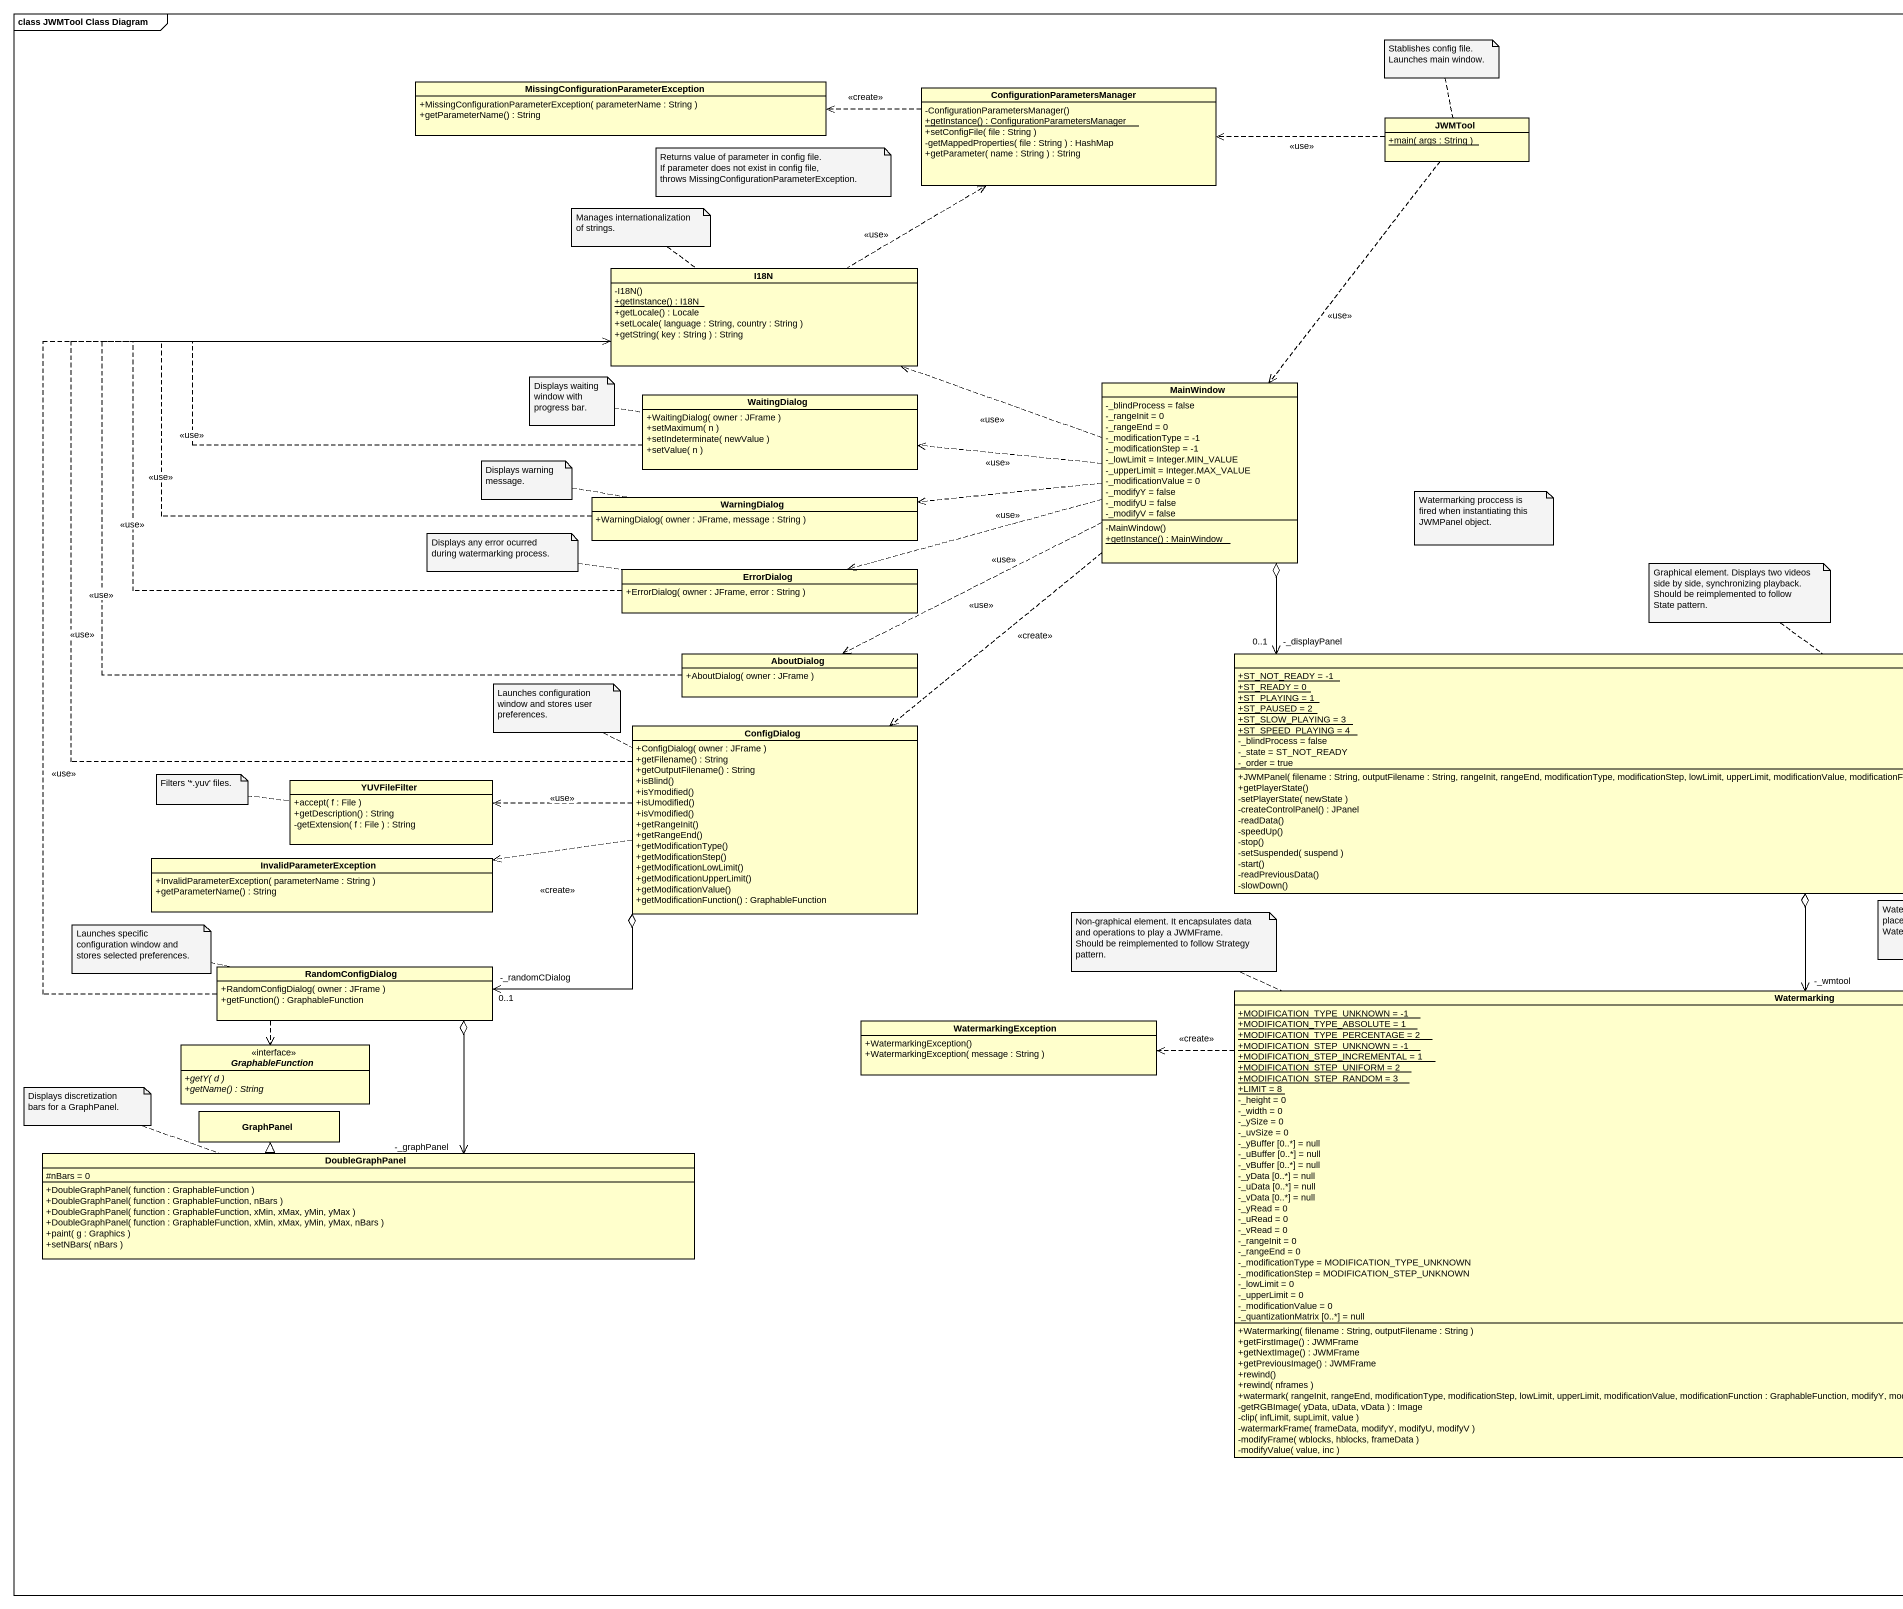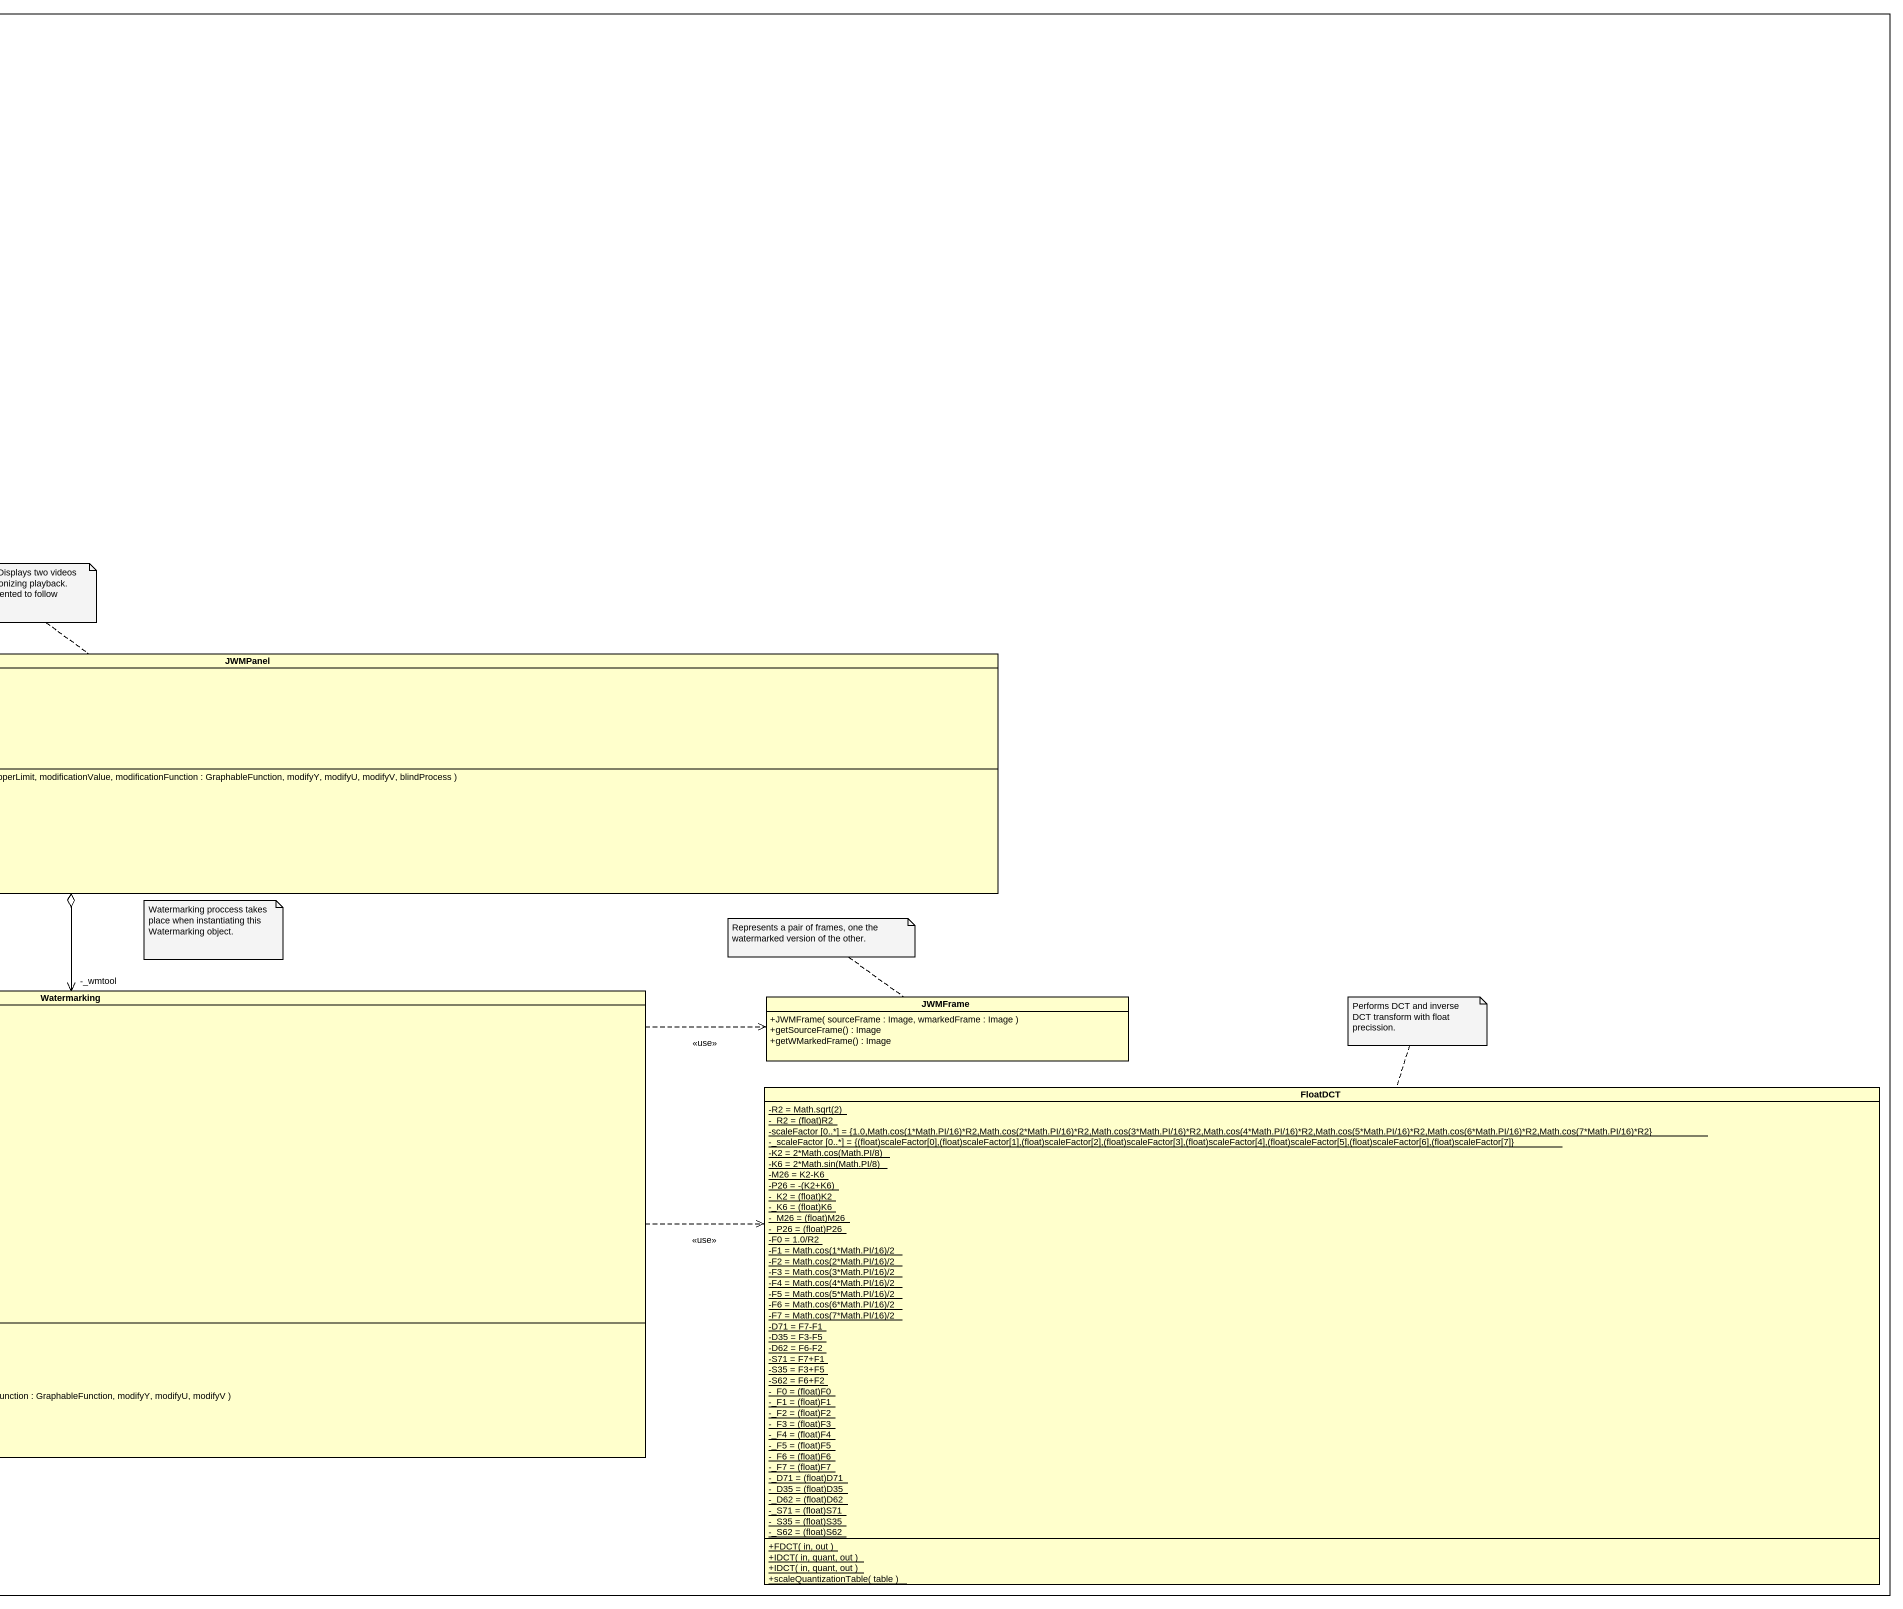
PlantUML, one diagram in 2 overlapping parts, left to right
@startuml
mainframe class JWMTool Class Diagram
hide circle
hide empty members
skinparam classAttributeIconSize 0
class "MissingConfigurationParameterException" as MissingConfigurationParamete {
  +MissingConfigurationParameterException( parameterName : String )
  +getParameterName() : String
}
class "ConfigurationParametersManager" as ConfigurationParametersManag {
  -ConfigurationParametersManager()
  {static} +getInstance() : ConfigurationParametersManager
  +setConfigFile( file : String )
  -getMappedProperties( file : String ) : HashMap
  +getParameter( name : String ) : String
}
class JWMTool {
  {static} +main( args : String )
}
class I18N {
  -I18N()
  {static} +getInstance() : I18N
  +getLocale() : Locale
  +setLocale( language : String, country : String )
  +getString( key : String ) : String
}
class WaitingDialog {
  +WaitingDialog( owner : JFrame )
  +setMaximum( n )
  +setIndeterminate( newValue )
  +setValue( n )
}
class MainWindow {
  -_blindProcess = false
  -_rangeInit = 0
  -_rangeEnd = 0
  -_modificationType = -1
  -_modificationStep = -1
  -_lowLimit = Integer.MIN_VALUE
  -_upperLimit = Integer.MAX_VALUE
  -_modificationValue = 0
  -_modifyY = false
  -_modifyU = false
  -_modifyV = false
  -MainWindow()
  {static} +getInstance() : MainWindow
}
class WarningDialog {
  +WarningDialog( owner : JFrame, message : String )
}
class ErrorDialog {
  +ErrorDialog( owner : JFrame, error : String )
}
class AboutDialog {
  +AboutDialog( owner : JFrame )
}
class JWMPanel {
  {static} +ST_NOT_READY = -1
  {static} +ST_READY = 0
  {static} +ST_PLAYING = 1
  {static} +ST_PAUSED = 2
  {static} +ST_SLOW_PLAYING = 3
  {static} +ST_SPEED_PLAYING = 4
  -_blindProcess = false
  -_state = ST_NOT_READY
  -_order = true
  +JWMPanel( filename : String, outputFilename : String, rangeInit, rangeEnd, modificationType, modificationStep, lowLimit, upperLimit, modificationValue, modificationFunction : GraphableFunction, modifyY, modifyU, modifyV, blindProcess )
  +getPlayerState()
  -setPlayerState( newState )
  -createControlPanel() : JPanel
  -readData()
  -speedUp()
  -stop()
  -setSuspended( suspend )
  -start()
  -readPreviousData()
  -slowDown()
}
class ConfigDialog {
  +ConfigDialog( owner : JFrame )
  +getFilename() : String
  +getOutputFilename() : String
  +isBlind()
  +isYmodified()
  +isUmodified()
  +isVmodified()
  +getRangeInit()
  +getRangeEnd()
  +getModificationType()
  +getModificationStep()
  +getModificationLowLimit()
  +getModificationUpperLimit()
  +getModificationValue()
  +getModificationFunction() : GraphableFunction
}
class YUVFileFilter {
  +accept( f : File )
  +getDescription() : String
  -getExtension( f : File ) : String
}
class InvalidParameterException {
  +InvalidParameterException( parameterName : String )
  +getParameterName() : String
}
class RandomConfigDialog {
  +RandomConfigDialog( owner : JFrame )
  +getFunction() : GraphableFunction
}
class Watermarking {
  {static} +MODIFICATION_TYPE_UNKNOWN = -1
  {static} +MODIFICATION_TYPE_ABSOLUTE = 1
  {static} +MODIFICATION_TYPE_PERCENTAGE = 2
  {static} +MODIFICATION_STEP_UNKNOWN = -1
  {static} +MODIFICATION_STEP_INCREMENTAL = 1
  {static} +MODIFICATION_STEP_UNIFORM = 2
  {static} +MODIFICATION_STEP_RANDOM = 3
  {static} +LIMIT = 8
  -_height = 0
  -_width = 0
  -_ySize = 0
  -_uvSize = 0
  -_yBuffer [0..*] = null
  -_uBuffer [0..*] = null
  -_vBuffer [0..*] = null
  -_yData [0..*] = null
  -_uData [0..*] = null
  -_vData [0..*] = null
  -_yRead = 0
  -_uRead = 0
  -_vRead = 0
  -_rangeInit = 0
  -_rangeEnd = 0
  -_modificationType = MODIFICATION_TYPE_UNKNOWN
  -_modificationStep = MODIFICATION_STEP_UNKNOWN
  -_lowLimit = 0
  -_upperLimit = 0
  -_modificationValue = 0
  -_quantizationMatrix [0..*] = null
  +Watermarking( filename : String, outputFilename : String )
  +getFirstImage() : JWMFrame
  +getNextImage() : JWMFrame
  +getPreviousImage() : JWMFrame
  +rewind()
  +rewind( nframes )
  +watermark( rangeInit, rangeEnd, modificationType, modificationStep, lowLimit, upperLimit, modificationValue, modificationFunction : GraphableFunction, modifyY, modifyU, modifyV )
  -getRGBImage( yData, uData, vData ) : Image
  -clip( infLimit, supLimit, value )
  -watermarkFrame( frameData, modifyY, modifyU, modifyV )
  -modifyFrame( wblocks, hblocks, frameData )
  -modifyValue( value, inc )
}
class WatermarkingException {
  +WatermarkingException()
  +WatermarkingException( message : String )
}
class JWMFrame {
  +JWMFrame( sourceFrame : Image, wmarkedFrame : Image )
  +getSourceFrame() : Image
  +getWMarkedFrame() : Image
}
interface GraphableFunction {
  {abstract} +getY( d )
  {abstract} +getName() : String
}
class FloatDCT {
  {static} {field} -R2 = Math.sqrt(2)
  {static} {field} -_R2 = (float)R2
  {static} {field} -scaleFactor [0..*] = {1.0,Math.cos(1*Math.PI/16)*R2,Math.cos(2*Math.PI/16)*R2,Math.cos(3*Math.PI/16)*R2,Math.cos(4*Math.PI/16)*R2,Math.cos(5*Math.PI/16)*R2,Math.cos(6*Math.PI/16)*R2,Math.cos(7*Math.PI/16)*R2}
  {static} {field} -_scaleFactor [0..*] = {(float)scaleFactor[0],(float)scaleFactor[1],(float)scaleFactor[2],(float)scaleFactor[3],(float)scaleFactor[4],(float)scaleFactor[5],(float)scaleFactor[6],(float)scaleFactor[7]}
  {static} {field} -K2 = 2*Math.cos(Math.PI/8)
  {static} {field} -K6 = 2*Math.sin(Math.PI/8)
  {static} -M26 = K2-K6
  {static} {field} -P26 = -(K2+K6)
  {static} {field} -_K2 = (float)K2
  {static} {field} -_K6 = (float)K6
  {static} {field} -_M26 = (float)M26
  {static} {field} -_P26 = (float)P26
  {static} -F0 = 1.0/R2
  {static} {field} -F1 = Math.cos(1*Math.PI/16)/2
  {static} {field} -F2 = Math.cos(2*Math.PI/16)/2
  {static} {field} -F3 = Math.cos(3*Math.PI/16)/2
  {static} {field} -F4 = Math.cos(4*Math.PI/16)/2
  {static} {field} -F5 = Math.cos(5*Math.PI/16)/2
  {static} {field} -F6 = Math.cos(6*Math.PI/16)/2
  {static} {field} -F7 = Math.cos(7*Math.PI/16)/2
  {static} -D71 = F7-F1
  {static} -D35 = F3-F5
  {static} -D62 = F6-F2
  {static} -S71 = F7+F1
  {static} -S35 = F3+F5
  {static} -S62 = F6+F2
  {static} {field} -_F0 = (float)F0
  {static} {field} -_F1 = (float)F1
  {static} {field} -_F2 = (float)F2
  {static} {field} -_F3 = (float)F3
  {static} {field} -_F4 = (float)F4
  {static} {field} -_F5 = (float)F5
  {static} {field} -_F6 = (float)F6
  {static} {field} -_F7 = (float)F7
  {static} {field} -_D71 = (float)D71
  {static} {field} -_D35 = (float)D35
  {static} {field} -_D62 = (float)D62
  {static} {field} -_S71 = (float)S71
  {static} {field} -_S35 = (float)S35
  {static} {field} -_S62 = (float)S62
  {static} +FDCT( in, out )
  {static} +IDCT( in, quant, out )
  {static} +IDCT( in, quant, out )
  {static} +scaleQuantizationTable( table )
}
class GraphPanel
class DoubleGraphPanel {
  #nBars = 0
  +DoubleGraphPanel( function : GraphableFunction )
  +DoubleGraphPanel( function : GraphableFunction, nBars )
  +DoubleGraphPanel( function : GraphableFunction, xMin, xMax, yMin, yMax )
  +DoubleGraphPanel( function : GraphableFunction, xMin, xMax, yMin, yMax, nBars )
  +paint( g : Graphics )
  +setNBars( nBars )
}
ConfigurationParametersManag .left.> MissingConfigurationParamete : <<create>>
JWMTool .left.> ConfigurationParametersManag : <<use>>
JWMTool ..> MainWindow : <<use>>
I18N .right.> ConfigurationParametersManag : <<use>>
WaitingDialog .up.> I18N : <<use>>
MainWindow .left.> I18N : <<use>>
MainWindow .left.> WaitingDialog : <<use>>
MainWindow .left.> WarningDialog : <<use>>
MainWindow .left.> ErrorDialog : <<use>>
MainWindow .left.> AboutDialog : <<use>>
MainWindow o-right-> "-_displayPanel\n0..1" JWMPanel
MainWindow ..> ConfigDialog : <<create>>
WarningDialog .up.> I18N : <<use>>
ErrorDialog .up.> I18N : <<use>>
AboutDialog .up.> I18N : <<use>>
JWMPanel o--> "-_wmtool" Watermarking
ConfigDialog .up.> I18N : <<use>>
ConfigDialog .left.> YUVFileFilter : <<use>>
ConfigDialog .left.> InvalidParameterException : <<create>>
ConfigDialog o-left-> "-_randomCDialog\n0..1" RandomConfigDialog
RandomConfigDialog .up.> I18N : <<use>>
RandomConfigDialog ..> GraphableFunction
RandomConfigDialog o--> "-_graphPanel" DoubleGraphPanel
Watermarking .left.> WatermarkingException : <<create>>
Watermarking .right.> JWMFrame : <<use>>
Watermarking .right.> FloatDCT : <<use>>
DoubleGraphPanel -up-|> GraphPanel
note top of JWMTool
  Stablishes config file.
  Launches main window.
end note
note as N2
  Returns value of parameter in config file.
  If parameter does not exist in config file,
  throws MissingConfigurationParameterException.
end note
note top of I18N : Manages internationalization of strings.
note left of WaitingDialog : Displays waiting window with progress bar.
note left of WarningDialog : Displays warning message.
note as N6
  Watermarking proccess is fired when instantiating this JWMPanel object.
end note
note left of ErrorDialog : Displays any error ocurred during watermarking process.
note top of JWMPanel : Graphical element. Displays two videos side by side, synchronizing playback. Should be reimplemented to follow State pattern.
note left of ConfigDialog : Launches configuration window and stores user preferences.
note left of YUVFileFilter : Filters '*.yuv' files.
note left of Watermarking
  Non-graphical element. It encapsulates data and operations to play a JWMFrame.
  Should be reimplemented to follow Strategy pattern.
end note
note as N12
  Watermarking proccess takes place when instantiating this Watermarking object.
end note
note left of RandomConfigDialog : Launches specific configuration window and stores selected preferences.
note top of JWMFrame : Represents a pair of frames, one the watermarked version of the other.
note top of FloatDCT : Performs DCT and inverse DCT transform with float precission.
note left of DoubleGraphPanel : Displays discretization bars for a GraphPanel.
@enduml
